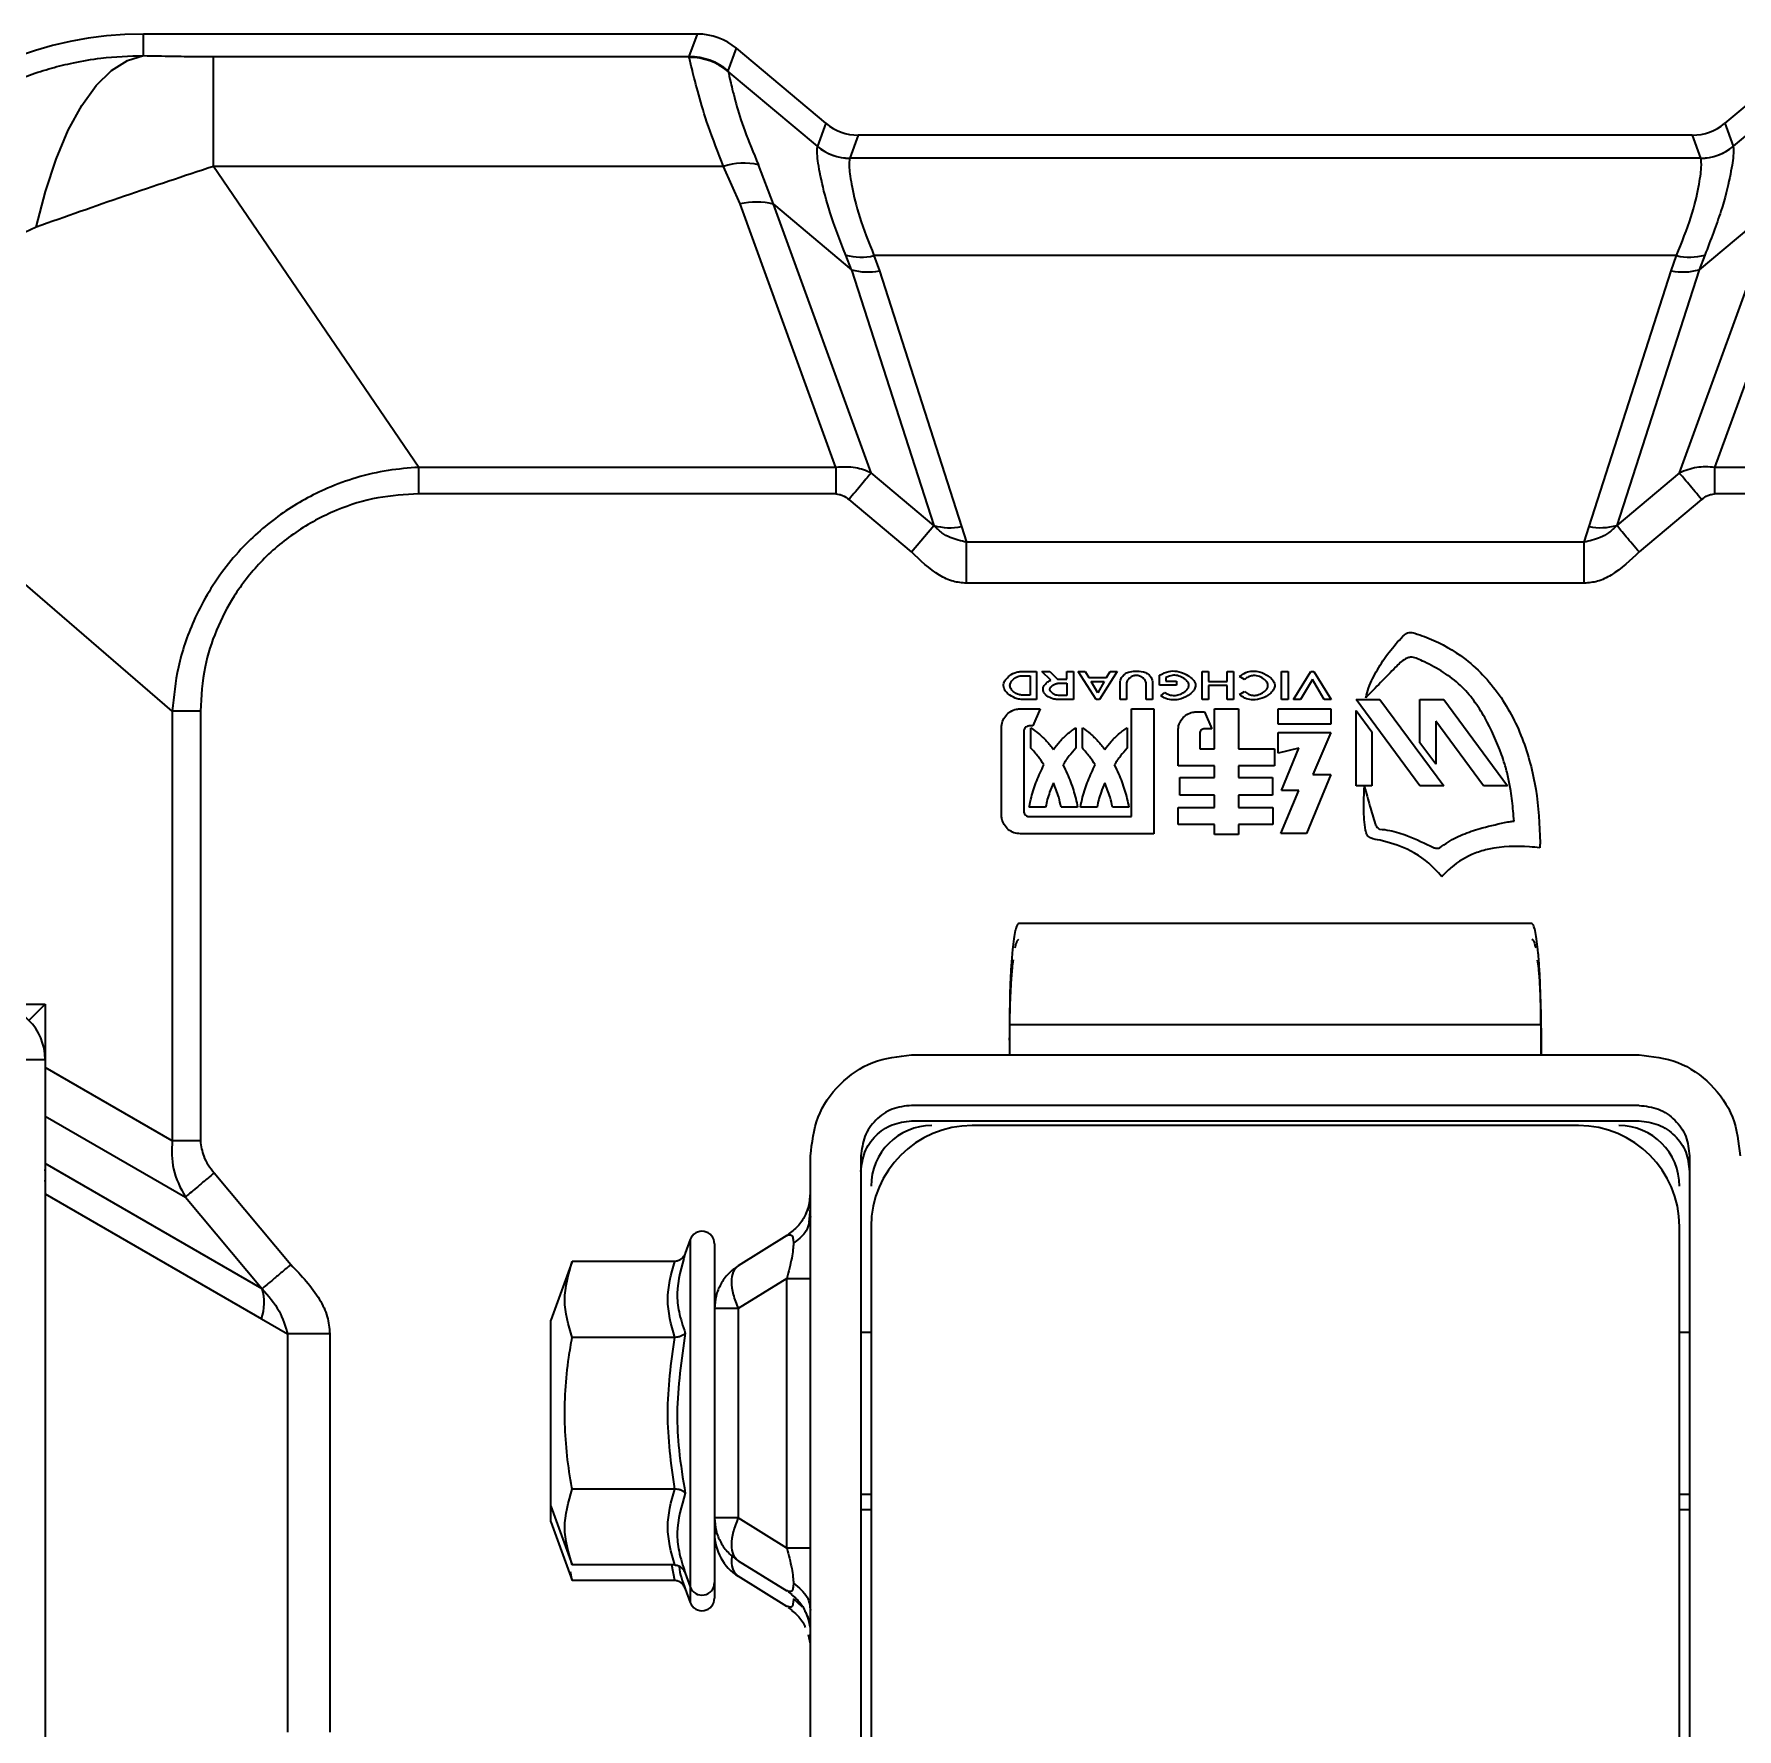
# Model space of a CAD drawing. Header units: millimetres. Extents: x 0 to 420, y 0 to 297.
# Drawn here: x 286.312 to 287.154, y 151.134 to 151.972 of the extents above; entities that cross this region are included whole.
import ezdxf

# ---------------------------------------------------------------- set-up
doc = ezdxf.new("R2010")
doc.units = ezdxf.units.MM

msp = doc.modelspace()

# ---------------------------------------------------------------- linework, layer by layer
at = {"color": 7, "linetype": 'Continuous', "lineweight": 35}
for p, q in [((286.63984, 151.97216), (286.36574, 151.97216)), ((286.36574, 151.9615), (286.36574, 151.97216)), ((286.63578, 151.96102), (286.63984, 151.97216)), ((286.65504, 151.95401), (286.65909, 151.96515)), ((286.70337, 151.928), (286.65909, 151.96515)), ((287.19239, 151.96515), (287.14811, 151.928)), ((286.40036, 151.90671), (286.40036, 151.96102)), ((286.40036, 151.96102), (286.63578, 151.96102)), ((286.63579, 151.96062), (286.63578, 151.96102)), ((286.65505, 151.95368), (286.65504, 151.95401)), ((286.69922, 151.91662), (286.65505, 151.95368)), ((287.19643, 151.95368), (287.15226, 151.91662)), ((286.70337, 151.928), (286.69922, 151.91662)), ((287.14811, 151.928), (287.15226, 151.91662)), ((286.69919, 151.91653), (286.69922, 151.91662)), ((286.71941, 151.92216), (286.71527, 151.91077)), ((287.13207, 151.92216), (286.71941, 151.92216)), ((287.13207, 151.92216), (287.13621, 151.91077)), ((287.15226, 151.91662), (287.15229, 151.91653)), ((286.50188, 151.75781), (286.40036, 151.90671)), ((286.65273, 151.90671), (286.40036, 151.90671)), ((286.66091, 151.88814), (286.65273, 151.90671)), ((286.67739, 151.88801), (286.67, 151.90751)), ((286.71523, 151.91068), (286.71527, 151.91077)), ((287.13625, 151.91068), (286.71523, 151.91068)), ((287.13625, 151.91068), (287.13621, 151.91077)), ((286.70835, 151.75781), (286.66091, 151.88814)), ((286.7258, 151.75503), (286.67739, 151.88801)), ((286.67739, 151.88801), (286.71608, 151.85555)), ((287.12568, 151.75503), (287.17409, 151.88801)), ((287.17409, 151.88801), (287.1354, 151.85555)), ((287.19057, 151.88814), (287.14313, 151.75781)), ((286.71608, 151.85555), (286.7132, 151.86282)), ((286.71608, 151.85555), (286.75676, 151.72904)), ((286.72717, 151.86254), (286.72982, 151.85498)), ((287.12431, 151.86254), (286.72717, 151.86254)), ((286.72982, 151.85498), (286.7705, 151.72847)), ((287.08098, 151.72847), (287.12166, 151.85498)), ((287.1354, 151.85555), (287.09472, 151.72904)), ((287.12166, 151.85498), (287.12431, 151.86254)), ((287.13828, 151.86282), (287.1354, 151.85555)), ((286.50188, 151.74463), (286.50188, 151.75781)), ((286.70835, 151.75781), (286.50188, 151.75781)), ((286.75676, 151.72904), (286.7258, 151.75503)), ((287.12568, 151.75503), (287.09472, 151.72904)), ((287.3496, 151.75781), (287.14313, 151.75781)), ((287.14313, 151.75781), (287.14313, 151.74463)), ((286.37992, 151.63718), (286.24543, 151.75329)), ((286.70835, 151.74463), (286.50188, 151.74463)), ((286.74577, 151.71594), (286.71481, 151.74193)), ((287.13667, 151.74193), (287.10571, 151.71594)), ((287.3496, 151.74463), (287.14313, 151.74463)), ((286.74577, 151.71594), (286.75676, 151.72904)), ((286.7705, 151.72847), (286.77298, 151.72077)), ((286.77298, 151.70044), (286.77298, 151.72077)), ((287.0785, 151.72077), (286.77298, 151.72077)), ((287.0785, 151.72077), (287.08098, 151.72847)), ((287.0785, 151.70044), (287.0785, 151.72077)), ((287.0785, 151.70044), (286.77298, 151.70044)), ((286.79997, 151.65686), (286.80761, 151.65686)), ((286.80026, 151.65469), (286.80446, 151.65469)), ((286.80446, 151.65469), (286.80446, 151.64509)), ((286.80761, 151.65686), (286.80761, 151.64291)), ((286.81027, 151.65686), (286.81415, 151.65686)), ((286.81473, 151.65251), (286.81027, 151.65686)), ((286.81415, 151.65686), (286.81793, 151.65298)), ((286.81883, 151.653), (286.82266, 151.653)), ((286.82266, 151.65686), (286.82589, 151.65686)), ((286.82266, 151.653), (286.82266, 151.65686)), ((286.82589, 151.65686), (286.82589, 151.64291)), ((286.82828, 151.65686), (286.83167, 151.65686)), ((286.83703, 151.64291), (286.82828, 151.65686)), ((286.83167, 151.65686), (286.83351, 151.65378)), ((286.83351, 151.65378), (286.84223, 151.65378)), ((286.84743, 151.65686), (286.83869, 151.64291)), ((286.84223, 151.65378), (286.84402, 151.65686)), ((286.84402, 151.65686), (286.84743, 151.65686)), ((286.8684, 151.64999), (286.8684, 151.65496)), ((286.87165, 151.65378), (286.87165, 151.652)), ((286.88954, 151.65686), (286.89269, 151.65686)), ((286.88954, 151.64291), (286.88954, 151.65686)), ((286.89269, 151.65686), (286.89269, 151.65189)), ((286.90191, 151.65686), (286.90506, 151.65686)), ((286.90191, 151.65189), (286.90191, 151.65686)), ((286.90506, 151.65686), (286.90506, 151.64291)), ((286.91058, 151.65281), (286.90808, 151.65435)), ((286.92878, 151.64291), (286.92878, 151.65686)), ((286.92878, 151.65686), (286.93204, 151.65686)), ((286.93204, 151.65686), (286.93204, 151.64291)), ((286.93467, 151.64291), (286.94328, 151.65686)), ((286.94407, 151.65282), (286.93819, 151.64291)), ((286.94328, 151.65686), (286.94483, 151.65686)), ((286.94992, 151.64291), (286.94407, 151.65282)), ((286.94483, 151.65686), (286.95344, 151.64291)), ((286.80446, 151.64509), (286.80057, 151.64509)), ((286.82266, 151.64497), (286.81841, 151.64497)), ((286.81896, 151.65104), (286.82266, 151.65104)), ((286.82266, 151.65104), (286.82266, 151.64497)), ((286.83464, 151.65179), (286.84108, 151.65179)), ((286.83787, 151.64633), (286.83464, 151.65179)), ((286.84108, 151.65179), (286.83787, 151.64633)), ((286.84893, 151.64291), (286.84893, 151.65126)), ((286.85208, 151.65067), (286.85208, 151.64291)), ((286.86188, 151.64291), (286.86188, 151.65067)), ((286.86503, 151.65126), (286.86503, 151.64291)), ((286.87685, 151.64999), (286.8684, 151.64999)), ((286.86908, 151.64479), (286.8711, 151.64645)), ((286.87165, 151.652), (286.87685, 151.652)), ((286.87685, 151.652), (286.87685, 151.64999)), ((286.89269, 151.65189), (286.90191, 151.65189)), ((286.89269, 151.64984), (286.89269, 151.64291)), ((286.90191, 151.64984), (286.89269, 151.64984)), ((286.90191, 151.64291), (286.90191, 151.64984)), ((286.90808, 151.64544), (286.91058, 151.64699)), ((286.39385, 151.63718), (286.37992, 151.63718)), ((286.37992, 151.63718), (286.37992, 151.42467)), ((286.39385, 151.63718), (286.39385, 151.42467)), ((286.79966, 151.63835), (286.80935, 151.63835)), ((286.80761, 151.64291), (286.80057, 151.64291)), ((286.80935, 151.63835), (286.80583, 151.62986)), ((286.82589, 151.64291), (286.81791, 151.64291)), ((286.83869, 151.64291), (286.83703, 151.64291)), ((286.85208, 151.64291), (286.84893, 151.64291)), ((286.85453, 151.63835), (286.86559, 151.63835)), ((286.85453, 151.58502), (286.85453, 151.63835)), ((286.86503, 151.64291), (286.86188, 151.64291)), ((286.86559, 151.63835), (286.86559, 151.57653)), ((286.88694, 151.63689), (286.89072, 151.63689)), ((286.89269, 151.64291), (286.88954, 151.64291)), ((286.89072, 151.63689), (286.8944, 151.62849)), ((286.8956, 151.63835), (286.90752, 151.63835)), ((286.8956, 151.61848), (286.8956, 151.63835)), ((286.90506, 151.64291), (286.90191, 151.64291)), ((286.90752, 151.63835), (286.90752, 151.61848)), ((286.92716, 151.6307), (286.92716, 151.63834)), ((286.92716, 151.63834), (286.95314, 151.63834)), ((286.93204, 151.64291), (286.92878, 151.64291)), ((286.93819, 151.64291), (286.93467, 151.64291)), ((286.95344, 151.64291), (286.94992, 151.64291)), ((286.95314, 151.63834), (286.95314, 151.6307)), ((286.96569, 151.64288), (286.97753, 151.64288)), ((286.99727, 151.6003), (286.96569, 151.64288)), ((286.96569, 151.6003), (286.96569, 151.63756)), ((286.96569, 151.63756), (286.97359, 151.62691)), ((286.97753, 151.64288), (287.00911, 151.6003)), ((286.99727, 151.64288), (287.00911, 151.64288)), ((286.99727, 151.62159), (286.99727, 151.64288)), ((287.00911, 151.64288), (287.04068, 151.6003)), ((286.79023, 151.58596), (286.79023, 151.629)), ((286.80583, 151.62986), (286.80403, 151.62986)), ((286.8048, 151.6188), (286.8048, 151.629)), ((286.82701, 151.629), (286.82701, 151.6188)), ((286.83027, 151.6188), (286.83027, 151.629)), ((286.85248, 151.629), (286.85248, 151.6188)), ((286.8776, 151.61007), (286.8776, 151.62755)), ((286.8944, 151.62849), (286.89097, 151.62849)), ((286.95314, 151.6307), (286.92716, 151.6307)), ((287.02884, 151.6003), (287.00516, 151.63223)), ((287.00516, 151.63223), (287.00516, 151.61095)), ((286.80129, 151.6272), (286.80129, 151.58768)), ((286.88832, 151.62609), (286.88832, 151.61848)), ((286.92716, 151.62662), (286.95314, 151.62662)), ((286.92716, 151.61643), (286.92716, 151.62662)), ((286.95314, 151.62662), (286.94431, 151.60577)), ((286.97359, 151.62691), (286.97359, 151.6003)), ((287.00516, 151.61095), (286.99727, 151.62159)), ((286.88832, 151.61848), (286.8956, 151.61848)), ((286.90752, 151.61848), (286.92527, 151.61848)), ((286.92527, 151.61848), (286.92527, 151.61007)), ((286.93736, 151.61882), (286.92716, 151.61643)), ((286.92887, 151.59796), (286.93736, 151.61882)), ((286.8956, 151.61007), (286.8776, 151.61007)), ((286.87846, 151.60432), (286.8956, 151.60432)), ((286.87846, 151.59557), (286.87846, 151.60432)), ((286.8956, 151.60432), (286.8956, 151.61007)), ((286.90752, 151.61007), (286.90752, 151.60432)), ((286.92527, 151.61007), (286.90752, 151.61007)), ((286.90752, 151.60432), (286.92441, 151.60432)), ((286.92441, 151.60432), (286.92441, 151.59557)), ((286.95314, 151.60577), (286.94113, 151.5767)), ((286.94431, 151.60577), (286.95314, 151.60577)), ((286.8956, 151.59557), (286.87846, 151.59557)), ((286.8956, 151.58948), (286.8956, 151.59557)), ((286.90752, 151.59557), (286.90752, 151.58948)), ((286.92441, 151.59557), (286.90752, 151.59557)), ((286.92853, 151.5767), (286.93736, 151.59796)), ((286.93736, 151.59796), (286.92887, 151.59796)), ((286.97359, 151.6003), (286.96569, 151.6003)), ((287.00911, 151.6003), (286.99727, 151.6003)), ((287.04068, 151.6003), (287.02884, 151.6003)), ((286.81209, 151.58973), (286.80395, 151.58973)), ((286.82795, 151.58973), (286.81972, 151.58973)), ((286.83756, 151.58973), (286.82933, 151.58973)), ((286.85333, 151.58973), (286.84519, 151.58973)), ((286.8776, 151.58948), (286.8956, 151.58948)), ((286.8776, 151.58107), (286.8776, 151.58948)), ((286.90752, 151.58948), (286.9245, 151.58948)), ((286.9245, 151.58948), (286.9245, 151.58107)), ((286.80403, 151.58502), (286.85453, 151.58502)), ((286.8956, 151.58107), (286.8776, 151.58107)), ((286.8956, 151.57619), (286.8956, 151.58107)), ((286.90752, 151.58107), (286.90752, 151.57619)), ((286.9245, 151.58107), (286.90752, 151.58107)), ((286.86559, 151.57653), (286.79966, 151.57653)), ((286.90752, 151.57619), (286.8956, 151.57619)), ((286.94113, 151.5767), (286.92853, 151.5767)), ((287.05259, 151.53216), (286.79879, 151.53216)), ((286.28968, 151.49224), (286.31704, 151.49224)), ((286.30903, 151.48422), (286.31704, 151.49224)), ((286.31704, 151.49224), (286.30903, 151.48422)), ((286.31704, 151.49224), (286.31704, 151.46487)), ((286.79419, 151.48216), (287.05719, 151.48216)), ((286.79419, 151.48216), (286.79419, 151.46716)), ((287.05719, 151.48216), (287.05719, 151.46716)), ((287.05729, 151.47444), (287.05729, 151.46716)), ((286.29704, 151.46487), (286.31704, 151.46487)), ((286.31704, 151.46487), (286.31704, 150.64363)), ((286.37992, 151.42467), (286.31704, 151.46097)), ((286.74574, 151.46716), (287.10574, 151.46716)), ((287.10574, 151.44216), (286.74574, 151.44216)), ((286.31704, 151.43686), (286.38642, 151.3968)), ((286.74574, 151.43444), (287.10574, 151.43444)), ((287.07574, 151.43216), (286.77574, 151.43216)), ((286.39385, 151.42467), (286.37992, 151.42467)), ((286.69574, 150.84716), (286.69574, 151.41716)), ((286.72074, 151.41716), (286.72074, 150.84716)), ((287.13074, 151.41716), (287.13074, 150.84716)), ((286.42446, 151.35147), (286.31704, 151.41349)), ((286.40061, 151.40871), (286.43865, 151.36338)), ((286.31704, 151.39841), (286.42414, 151.33658)), ((286.38642, 151.3968), (286.42446, 151.35147)), ((286.69505, 151.39298), (286.69326, 151.38813)), ((286.69556, 151.39603), (286.69424, 151.38983)), ((286.69537, 151.39604), (286.69507, 151.39372)), ((286.69513, 151.392), (286.69574, 151.39894)), ((286.69513, 151.38428), (286.69574, 151.39122)), ((286.63624, 151.3758), (286.63376, 151.36899)), ((286.63624, 151.3758), (286.63624, 151.20395)), ((286.68399, 151.37779), (286.65999, 151.3628)), ((286.72574, 151.38216), (286.72574, 150.88216)), ((287.12574, 150.88216), (287.12574, 151.38216)), ((286.64824, 151.37369), (286.64824, 151.34228)), ((286.57782, 151.36493), (286.56724, 151.33588)), ((286.62855, 151.36493), (286.57782, 151.36493)), ((286.68399, 151.35659), (286.65999, 151.3416)), ((286.68399, 151.22312), (286.68399, 151.35659)), ((286.65999, 151.3416), (286.64824, 151.3416)), ((286.64824, 151.3416), (286.64824, 151.23812)), ((286.65999, 151.3416), (286.65999, 151.23812)), ((286.42414, 151.33658), (286.43701, 151.32915)), ((286.56724, 151.24388), (286.56724, 151.33588)), ((286.45791, 151.32915), (286.43701, 151.32915)), ((286.43701, 151.32915), (286.43701, 151.13216)), ((286.45791, 151.32915), (286.45791, 151.13216)), ((286.62855, 151.3274), (286.57782, 151.3274)), ((286.72574, 151.32988), (286.72074, 151.32988)), ((287.13074, 151.32988), (287.12574, 151.32988)), ((286.62855, 151.25235), (286.57782, 151.25235)), ((286.72074, 151.24988), (286.72574, 151.24988)), ((287.12574, 151.24988), (287.13074, 151.24988)), ((286.56724, 151.24388), (286.57782, 151.21482)), ((286.56724, 151.23616), (286.56724, 151.24388)), ((286.72074, 151.24216), (286.72574, 151.24216)), ((287.12574, 151.24216), (287.13074, 151.24216)), ((286.56724, 151.23616), (286.57782, 151.2071)), ((286.65999, 151.23812), (286.64824, 151.23812)), ((286.64824, 151.23812), (286.64824, 151.20606)), ((286.68399, 151.22312), (286.65999, 151.23812)), ((286.64931, 151.2304), (286.64824, 151.2304)), ((286.62855, 151.21482), (286.57782, 151.21482)), ((286.62855, 151.2071), (286.62714, 151.21482)), ((286.65999, 151.21692), (286.68399, 151.20192)), ((286.57782, 151.2071), (286.57696, 151.21143)), ((286.62855, 151.2071), (286.57782, 151.2071)), ((286.63376, 151.21076), (286.63624, 151.20395)), ((286.68399, 151.1942), (286.65999, 151.2092)), ((286.63376, 151.20304), (286.63624, 151.19623)), ((286.63624, 151.20395), (286.63624, 151.19623)), ((286.64824, 151.20606), (286.64824, 151.19834)), ((286.68451, 151.20192), (286.68399, 151.20192)), ((286.68474, 151.20155), (286.6865, 151.20012)), ((286.69182, 151.19391), (286.6873, 151.19802)), ((286.68451, 151.1942), (286.68399, 151.1942)), ((286.68474, 151.19383), (286.6865, 151.1924)), ((286.69326, 151.19158), (286.69505, 151.18673)), ((286.69424, 151.18988), (286.69556, 151.18368)), ((286.69463, 151.18032), (286.69556, 151.17596)), ((286.69483, 151.1796), (286.69505, 151.17902))]:
    msp.add_line(p, q, dxfattribs=at)
at = {"color": 7, "linetype": 'Continuous', "lineweight": 35, "flags": 128}
msp.add_lwpolyline([(286.31263, 151.87663), (286.31714, 151.89424), (286.32246, 151.9103), (286.32851, 151.92455), (286.33518, 151.93675), (286.34236, 151.94669), (286.34993, 151.9542), (286.35777, 151.95916), (286.36574, 151.9615)], dxfattribs=at)
at = {"color": 7, "linetype": 'Continuous', "lineweight": 35}
msp.add_circle((284.81704, 149.74224), 1.75, dxfattribs=at)
for centre, radius, start, end in [((286.36574, 151.79216), 0.18, 90, 180), ((286.63575, 151.93097), 0.03004, 50.05864, 89.94136), ((286.63586, 151.93062), 0.03, 50.25006, 90.14099), ((286.71527, 151.93572), 0.02504, 230.03569, 269.90674), ((286.7153, 151.93581), 0.02504, 230.05864, 269.94136), ((287.13618, 151.93581), 0.02504, 270.05864, 309.94136), ((287.13621, 151.93572), 0.02504, 270.09326, 309.96431), ((286.66285, 151.87527), 0.03303, 77.49811, 107.84278), ((286.66887, 151.85271), 0.03632, 76.42985, 102.66321), ((286.72076, 151.89105), 0.02923, 254.99384, 282.66448), ((286.72417, 151.88461), 0.03016, 254.4497, 280.79661), ((287.12731, 151.88461), 0.03016, 259.20339, 285.55031), ((287.13072, 151.89105), 0.02923, 257.33552, 285.00616), ((286.76485, 151.7581), 0.03017, 254.44976, 280.79653), ((287.08663, 151.7581), 0.03016, 259.20334, 285.55039), ((286.28968, 151.46487), 0.02737, 0, 90), ((286.77574, 151.38216), 0.05, 90, 180), ((286.75574, 151.40216), 0.03, 90, 180), ((287.07574, 151.38216), 0.05, 0, 90), ((287.09574, 151.40216), 0.03, 0, 90), ((286.29237, 151.40744), 0.02486, 353.07911, 6.92089), ((286.64205, 151.37369), 0.00619, 0, 160), ((286.40036, 151.34455), 0.02507, 341.48362, 16.03426), ((286.67324, 151.2304), 0.025, 180, 238), ((286.64205, 151.20606), 0.00619, 200, 0), ((286.64205, 151.19834), 0.00619, 200, 0)]:
    msp.add_arc(centre, radius, start, end, dxfattribs=at)
for centre, major_axis, start_param, end_param in [((286.63981, 151.94211), (0.01028, 0.02823), 5.934618, 6.631752), ((286.71944, 151.94719), (0.00856, 0.02353), 2.793026, 3.49016), ((287.13204, 151.94719), (0.00856, -0.02353), 5.934618, 6.631752)]:
    msp.add_ellipse(centre, major_axis=major_axis, ratio=0.998448, start_param=start_param, end_param=end_param, dxfattribs=at)
for points, knots in [([(286.19643, 151.79216), (286.19664, 151.79871), (286.19699, 151.8099), (286.19963, 151.82617), (286.20335, 151.84121), (286.21064, 151.86179), (286.22348, 151.88606), (286.24177, 151.9087), (286.26061, 151.9256), (286.27862, 151.938), (286.29514, 151.94647), (286.30917, 151.95197), (286.32008, 151.95541), (286.33188, 151.95826), (286.34704, 151.96086), (286.3587, 151.96126), (286.36574, 151.9615)], [0, 0, 0, 0, 0.073966, 0.126209, 0.185583, 0.248629, 0.372147, 0.493376, 0.574928, 0.656955, 0.739459, 0.783742, 0.826761, 0.868517, 0.920624, 1, 1, 1, 1]), ([(286.36574, 151.9615), (286.3705, 151.9614), (286.37897, 151.96123), (286.39059, 151.96106), (286.39746, 151.96103), (286.40036, 151.96102)], [0, 0, 0, 0, 0.426106, 0.75777, 1, 1, 1, 1]), ([(286.65273, 151.90671), (286.65006, 151.91353), (286.64479, 151.927), (286.64005, 151.94315), (286.63685, 151.95572), (286.63615, 151.95895), (286.63579, 151.96062)], [0, 0, 0, 0, 0.238868, 0.471709, 0.726257, 1, 1, 1, 1]), ([(286.65505, 151.95368), (286.65534, 151.95225), (286.65589, 151.94949), (286.65858, 151.9387), (286.66268, 151.92489), (286.66755, 151.91332), (286.67, 151.90751)], [0, 0, 0, 0, 0.27715, 0.53382, 0.766156, 1, 1, 1, 1]), ([(286.7132, 151.86282), (286.7104, 151.87005), (286.70482, 151.88443), (286.70073, 151.90115), (286.69874, 151.91295), (286.69904, 151.91535), (286.69919, 151.91653)], [0, 0, 0, 0, 0.247618, 0.49308, 0.751102, 1, 1, 1, 1]), ([(287.15229, 151.91653), (287.15245, 151.91537), (287.15275, 151.91308), (287.15086, 151.90176), (287.14695, 151.88533), (287.1412, 151.87038), (287.13828, 151.86282)], [0, 0, 0, 0, 0.247443, 0.48656, 0.74027, 1, 1, 1, 1]), ([(286.40036, 151.90671), (286.38565, 151.90183), (286.35638, 151.89211), (286.32716, 151.88177), (286.31263, 151.87663)], [0, 0, 0, 0, 0.502691, 1, 1, 1, 1]), ([(286.71523, 151.91068), (286.71501, 151.90954), (286.71459, 151.90736), (286.71607, 151.89688), (286.71936, 151.88228), (286.72457, 151.86911), (286.72717, 151.86254)], [0, 0, 0, 0, 0.262701, 0.501004, 0.750686, 1, 1, 1, 1]), ([(287.12431, 151.86254), (287.12691, 151.86912), (287.13213, 151.88228), (287.13541, 151.89689), (287.13689, 151.90736), (287.13647, 151.90954), (287.13625, 151.91068)], [0, 0, 0, 0, 0.249344, 0.499045, 0.737295, 1, 1, 1, 1]), ([(286.31263, 151.87663), (286.3101, 151.87549), (286.30479, 151.87309), (286.29784, 151.86746), (286.2918, 151.86106), (286.28924, 151.85611), (286.28805, 151.85381)], [0, 0, 0, 0, 0.242294, 0.509366, 0.771567, 1, 1, 1, 1]), ([(286.50188, 151.75781), (286.49684, 151.75742), (286.48641, 151.75661), (286.47127, 151.75304), (286.45358, 151.74663), (286.43421, 151.73591), (286.41731, 151.72153), (286.40524, 151.70732), (286.397, 151.69494), (286.38891, 151.67906), (286.38227, 151.65979), (286.38068, 151.64447), (286.37992, 151.63718)], [0, 0, 0, 0, 0.0807277, 0.1668448, 0.2472628, 0.3806547, 0.517772, 0.598864, 0.6777449, 0.7544784, 0.883127, 1, 1, 1, 1]), ([(286.7258, 151.75503), (286.72326, 151.75606), (286.71783, 151.75829), (286.71164, 151.75798), (286.70835, 151.75781)], [0, 0, 0, 0, 0.466493, 1, 1, 1, 1]), ([(286.70835, 151.75781), (286.70835, 151.75581), (286.70835, 151.75186), (286.70835, 151.74702), (286.70835, 151.74463)], [0, 0, 0, 0, 0.506963, 1, 1, 1, 1]), ([(286.7258, 151.75503), (286.72517, 151.75428), (286.72389, 151.75275), (286.72118, 151.74952), (286.71809, 151.74584), (286.71589, 151.74322), (286.71481, 151.74193)], [0, 0, 0, 0, 0.245847, 0.499999, 0.754151, 1, 1, 1, 1]), ([(287.14313, 151.75781), (287.14012, 151.75799), (287.13395, 151.75834), (287.12848, 151.75615), (287.12568, 151.75503)], [0, 0, 0, 0, 0.487848, 1, 1, 1, 1]), ([(287.13667, 151.74193), (287.13559, 151.74322), (287.13339, 151.74584), (287.1303, 151.74952), (287.12759, 151.75275), (287.12631, 151.75428), (287.12568, 151.75503)], [0, 0, 0, 0, 0.245849, 0.500001, 0.754152, 1, 1, 1, 1]), ([(286.50188, 151.74463), (286.4951, 151.74425), (286.48122, 151.74348), (286.46047, 151.73698), (286.44398, 151.72815), (286.43179, 151.7188), (286.42108, 151.70865), (286.4104, 151.695), (286.40136, 151.67742), (286.39515, 151.65825), (286.39431, 151.64455), (286.39385, 151.63718)], [0, 0, 0, 0, 0.120461, 0.246403, 0.382818, 0.450919, 0.519058, 0.644752, 0.756806, 0.869265, 1, 1, 1, 1]), ([(286.70835, 151.74463), (286.7089, 151.74459), (286.71004, 151.74452), (286.71232, 151.74374), (286.7138, 151.74266), (286.71481, 151.74193)], [0, 0, 0, 0, 0.232062, 0.478453, 1, 1, 1, 1]), ([(287.13667, 151.74193), (287.13768, 151.74266), (287.13917, 151.74375), (287.14145, 151.74451), (287.14259, 151.74459), (287.14313, 151.74463)], [0, 0, 0, 0, 0.521782, 0.769325, 1, 1, 1, 1]), ([(286.77298, 151.72077), (286.77024, 151.72138), (286.76595, 151.72234), (286.76045, 151.72541), (286.75805, 151.72777), (286.75676, 151.72904)], [0, 0, 0, 0, 0.452149, 0.705537, 1, 1, 1, 1]), ([(287.09472, 151.72904), (287.09343, 151.72777), (287.09103, 151.72541), (287.08553, 151.72234), (287.08125, 151.72138), (287.0785, 151.72077)], [0, 0, 0, 0, 0.294463, 0.547852, 1, 1, 1, 1]), ([(287.10571, 151.71594), (287.10463, 151.71723), (287.10243, 151.71985), (287.09934, 151.72353), (287.09662, 151.72677), (287.09534, 151.72829), (287.09472, 151.72904)], [0, 0, 0, 0, 0.245848, 0.5, 0.754152, 1, 1, 1, 1]), ([(286.77298, 151.70044), (286.77074, 151.70065), (286.76603, 151.70109), (286.75624, 151.70586), (286.75012, 151.71176), (286.74577, 151.71594)], [0, 0, 0, 0, 0.209288, 0.438923, 1, 1, 1, 1]), ([(287.10571, 151.71594), (287.10138, 151.71178), (287.09527, 151.70589), (287.08549, 151.70109), (287.08076, 151.70065), (287.0785, 151.70044)], [0, 0, 0, 0, 0.558619, 0.78934, 1, 1, 1, 1]), ([(286.97051, 151.64384), (286.97094, 151.64545), (286.9722, 151.65031), (286.97626, 151.65784), (286.98181, 151.66658), (286.98655, 151.67174), (286.98893, 151.67434)], [0, 0, 0, 0, 0.138868, 0.417722, 0.706333, 1, 1, 1, 1]), ([(286.98893, 151.67434), (286.98944, 151.67481), (286.99031, 151.67561), (286.99192, 151.67614), (286.9934, 151.6761), (286.99434, 151.67583), (286.99483, 151.67569)], [0, 0, 0, 0, 0.319453, 0.543111, 0.766311, 1, 1, 1, 1]), ([(286.99483, 151.67569), (286.99641, 151.67516), (287.00435, 151.67248), (287.01958, 151.66458), (287.03362, 151.65033), (287.0427, 151.63566), (287.0481, 151.6238), (287.05206, 151.61142), (287.05581, 151.59424), (287.05638, 151.58101), (287.05676, 151.57212)], [0, 0, 0, 0, 0.03865, 0.194338, 0.392706, 0.493149, 0.593544, 0.693896, 0.794211, 1, 1, 1, 1]), ([(287.03931, 151.61099), (287.03877, 151.61257), (287.03606, 151.62047), (287.03138, 151.63126), (287.02416, 151.64252), (287.01512, 151.65303), (287.0048, 151.65911), (286.99644, 151.66305), (286.99383, 151.66392), (286.99173, 151.66384), (286.98873, 151.66241), (286.98178, 151.65542), (286.97541, 151.64887), (286.97051, 151.64384)], [0, 0, 0, 0, 0.048169, 0.241379, 0.33788, 0.433916, 0.639701, 0.675797, 0.701807, 0.718369, 0.734888, 0.796355, 1, 1, 1, 1]), ([(286.80057, 151.64291), (286.79973, 151.643), (286.7975, 151.64325), (286.79466, 151.64474), (286.79252, 151.64665), (286.79151, 151.64829), (286.79117, 151.64973), (286.79139, 151.65122), (286.79236, 151.65302), (286.79445, 151.65502), (286.79717, 151.65655), (286.79921, 151.65678), (286.79997, 151.65686)], [0, 0, 0, 0, 0.103068, 0.272975, 0.380129, 0.450745, 0.504132, 0.557726, 0.630958, 0.750137, 0.907593, 1, 1, 1, 1]), ([(286.80057, 151.64509), (286.79998, 151.64516), (286.7985, 151.64533), (286.79662, 151.64639), (286.79524, 151.64771), (286.79459, 151.64888), (286.79439, 151.6499), (286.7946, 151.65097), (286.79535, 151.65227), (286.79677, 151.65355), (286.79853, 151.6545), (286.79977, 151.65463), (286.80026, 151.65469)], [0, 0, 0, 0, 0.107522, 0.269023, 0.38047, 0.452163, 0.50862, 0.565188, 0.646662, 0.775363, 0.910485, 1, 1, 1, 1]), ([(286.81793, 151.65298), (286.81801, 151.65299), (286.81816, 151.653), (286.81846, 151.653), (286.81868, 151.653), (286.81883, 151.653)], [0, 0, 0, 0, 0.253407, 0.506797, 1, 1, 1, 1]), ([(286.84893, 151.65126), (286.84897, 151.65168), (286.84907, 151.65273), (286.84988, 151.65426), (286.85123, 151.65567), (286.85344, 151.65676), (286.85661, 151.6571), (286.85985, 151.65695), (286.8625, 151.65587), (286.86403, 151.65437), (286.86489, 151.65274), (286.86499, 151.65167), (286.86503, 151.65126)], [0, 0, 0, 0, 0.057396, 0.142461, 0.228893, 0.320305, 0.471061, 0.658867, 0.756094, 0.853964, 0.944424, 1, 1, 1, 1]), ([(286.86188, 151.65067), (286.86184, 151.65102), (286.86175, 151.65181), (286.86101, 151.653), (286.8598, 151.65406), (286.85815, 151.65479), (286.85638, 151.65489), (286.8547, 151.65435), (286.85335, 151.65343), (286.85246, 151.65228), (286.85212, 151.65133), (286.85209, 151.65082), (286.85208, 151.65067)], [0, 0, 0, 0, 0.075155, 0.16832, 0.291124, 0.415852, 0.54785, 0.661465, 0.788026, 0.890381, 0.967538, 1, 1, 1, 1]), ([(286.8684, 151.65496), (286.86992, 151.65574), (286.87261, 151.65713), (286.87739, 151.65713), (286.88131, 151.65571), (286.88416, 151.65379), (286.88561, 151.65211), (286.88623, 151.65079), (286.88633, 151.64958), (286.88597, 151.64829), (286.88482, 151.64659), (286.88215, 151.64449), (286.8784, 151.64291), (286.8742, 151.64257), (286.87118, 151.64345), (286.86961, 151.64445), (286.86908, 151.64479)], [0, 0, 0, 0, 0.120432, 0.213162, 0.331684, 0.413005, 0.455865, 0.488872, 0.514902, 0.540892, 0.583063, 0.658706, 0.781016, 0.867724, 0.954736, 1, 1, 1, 1]), ([(286.8711, 151.64645), (286.87183, 151.64602), (286.87326, 151.64517), (286.87577, 151.64482), (286.8783, 151.64532), (286.88041, 151.64633), (286.88192, 151.64757), (286.8827, 151.64864), (286.88301, 151.64963), (286.88294, 151.65058), (286.88239, 151.65172), (286.88101, 151.65316), (286.87881, 151.65442), (286.87607, 151.65512), (286.87361, 151.65474), (286.87223, 151.65406), (286.87165, 151.65378)], [0, 0, 0, 0, 0.08987, 0.176538, 0.263027, 0.362446, 0.423179, 0.470099, 0.500982, 0.532068, 0.57022, 0.633522, 0.742023, 0.836258, 0.931198, 1, 1, 1, 1]), ([(286.90808, 151.65435), (286.90905, 151.65508), (286.91098, 151.65653), (286.91451, 151.65723), (286.9184, 151.65667), (286.92167, 151.65517), (286.92402, 151.6532), (286.92511, 151.65166), (286.92553, 151.65025), (286.92541, 151.64888), (286.92461, 151.64727), (286.92261, 151.64524), (286.91922, 151.64337), (286.91515, 151.64247), (286.91143, 151.64317), (286.90928, 151.6444), (286.90827, 151.64528), (286.90808, 151.64544)], [0, 0, 0, 0, 0.0851898, 0.1689633, 0.2461857, 0.3609459, 0.4182105, 0.4624632, 0.4917446, 0.5212139, 0.5573808, 0.6170712, 0.7200168, 0.8276822, 0.9052049, 0.9826242, 1, 1, 1, 1]), ([(286.91058, 151.64699), (286.91116, 151.64649), (286.91233, 151.6455), (286.91454, 151.6449), (286.91702, 151.64509), (286.91929, 151.64604), (286.92099, 151.64737), (286.92184, 151.64855), (286.92218, 151.64957), (286.9221, 151.65059), (286.92154, 151.65176), (286.92019, 151.65315), (286.91795, 151.6544), (286.91528, 151.65496), (286.91288, 151.65447), (286.91142, 151.65362), (286.91075, 151.65297), (286.91058, 151.65281)], [0, 0, 0, 0, 0.079836, 0.158698, 0.232948, 0.337554, 0.41275, 0.456024, 0.489191, 0.522624, 0.56103, 0.622793, 0.723203, 0.826712, 0.901133, 0.975506, 1, 1, 1, 1]), ([(286.81791, 151.64291), (286.81713, 151.643), (286.81528, 151.6432), (286.81312, 151.64433), (286.81163, 151.64569), (286.81097, 151.64678), (286.81076, 151.64785), (286.81095, 151.64901), (286.81169, 151.6504), (286.81297, 151.65176), (286.81418, 151.65227), (286.81473, 151.65251)], [0, 0, 0, 0, 0.147974, 0.353463, 0.450206, 0.530143, 0.591907, 0.65363, 0.750939, 0.887099, 1, 1, 1, 1]), ([(286.81841, 151.64497), (286.818, 151.64501), (286.81727, 151.6451), (286.81645, 151.64546), (286.81588, 151.64578), (286.81548, 151.64605), (286.81511, 151.64636), (286.81469, 151.64678), (286.81434, 151.64729), (286.8142, 151.6478), (286.81421, 151.64813), (286.81428, 151.6485), (286.81446, 151.64885), (286.81477, 151.64926), (286.81508, 151.64955), (286.8154, 151.64981), (286.81575, 151.65004), (286.81611, 151.65025), (286.81648, 151.65043), (286.81686, 151.6506), (286.81725, 151.65074), (286.81764, 151.65086), (286.81801, 151.65094), (286.81845, 151.65102), (286.81879, 151.65104), (286.81896, 151.65104)], [0, 0, 0, 0, 0.104931, 0.188559, 0.230252, 0.271948, 0.313654, 0.355384, 0.425825, 0.468883, 0.490273, 0.510955, 0.563746, 0.591003, 0.644663, 0.671402, 0.698138, 0.751654, 0.778385, 0.805115, 0.858613, 0.885344, 0.912077, 0.955815, 1, 1, 1, 1]), ([(286.79023, 151.629), (286.79033, 151.63007), (286.79053, 151.6322), (286.79219, 151.63499), (286.79457, 151.63709), (286.79721, 151.6382), (286.79897, 151.63831), (286.79966, 151.63835)], [0, 0, 0, 0, 0.217033, 0.432668, 0.640579, 0.859649, 1, 1, 1, 1]), ([(286.8776, 151.62755), (286.8777, 151.62861), (286.8779, 151.63075), (286.87956, 151.63353), (286.88194, 151.63563), (286.88455, 151.63674), (286.88628, 151.63685), (286.88694, 151.63689)], [0, 0, 0, 0, 0.2182785, 0.4351494, 0.6441626, 0.864466, 1, 1, 1, 1]), ([(286.80403, 151.62986), (286.8037, 151.62983), (286.80303, 151.62976), (286.80216, 151.62927), (286.80159, 151.62854), (286.80133, 151.62782), (286.8013, 151.62737), (286.80129, 151.6272)], [0, 0, 0, 0, 0.23459, 0.46963, 0.6837, 0.878789, 1, 1, 1, 1]), ([(286.8048, 151.629), (286.80616, 151.62803), (286.80893, 151.62603), (286.81267, 151.62242), (286.81485, 151.61967), (286.81595, 151.61829)], [0, 0, 0, 0, 0.322508, 0.65906, 1, 1, 1, 1]), ([(286.81595, 151.61829), (286.81698, 151.6196), (286.81909, 151.62227), (286.82276, 151.62592), (286.82559, 151.62797), (286.82701, 151.629)], [0, 0, 0, 0, 0.323586, 0.659323, 1, 1, 1, 1]), ([(286.83027, 151.629), (286.83162, 151.62802), (286.83438, 151.62603), (286.83808, 151.6224), (286.84024, 151.61966), (286.84133, 151.61829)], [0, 0, 0, 0, 0.323845, 0.659773, 1, 1, 1, 1]), ([(286.84133, 151.61829), (286.84236, 151.6196), (286.84447, 151.62228), (286.84817, 151.62594), (286.85103, 151.62798), (286.85248, 151.629)], [0, 0, 0, 0, 0.322168, 0.658364, 1, 1, 1, 1]), ([(286.89097, 151.62849), (286.89061, 151.62846), (286.88999, 151.62841), (286.8892, 151.62803), (286.88866, 151.62745), (286.88837, 151.62676), (286.88833, 151.62629), (286.88832, 151.62609)], [0, 0, 0, 0, 0.2727578, 0.4578419, 0.6443533, 0.8508999, 1, 1, 1, 1]), ([(286.80395, 151.58973), (286.80429, 151.59137), (286.80523, 151.59579), (286.80757, 151.60285), (286.81001, 151.60804), (286.81123, 151.61065)], [0, 0, 0, 0, 0.22528, 0.610558, 1, 1, 1, 1]), ([(286.81123, 151.61065), (286.8103, 151.61203), (286.80885, 151.61415), (286.80667, 151.61685), (286.80543, 151.61815), (286.8048, 151.6188)], [0, 0, 0, 0, 0.481223, 0.740091, 1, 1, 1, 1]), ([(286.82701, 151.6188), (286.82589, 151.61756), (286.82417, 151.61566), (286.82212, 151.61289), (286.82115, 151.6114), (286.82067, 151.61065)], [0, 0, 0, 0, 0.484106, 0.741689, 1, 1, 1, 1]), ([(286.82067, 151.61065), (286.82139, 151.60915), (286.82334, 151.60508), (286.82603, 151.59815), (286.82731, 151.59255), (286.82795, 151.58973)], [0, 0, 0, 0, 0.225097, 0.610128, 1, 1, 1, 1]), ([(286.82933, 151.58973), (286.82967, 151.59137), (286.8306, 151.59579), (286.83295, 151.60285), (286.83539, 151.60804), (286.83661, 151.61065)], [0, 0, 0, 0, 0.225279, 0.610555, 1, 1, 1, 1]), ([(286.83661, 151.61065), (286.83569, 151.61204), (286.83427, 151.61417), (286.83208, 151.61684), (286.83087, 151.61815), (286.83027, 151.6188)], [0, 0, 0, 0, 0.48414, 0.741719, 1, 1, 1, 1]), ([(286.85248, 151.6188), (286.85134, 151.61757), (286.8496, 151.61569), (286.84755, 151.61288), (286.84655, 151.6114), (286.84605, 151.61065)], [0, 0, 0, 0, 0.482099, 0.740834, 1, 1, 1, 1]), ([(286.84605, 151.61065), (286.84677, 151.60915), (286.84872, 151.60508), (286.85141, 151.59815), (286.85269, 151.59255), (286.85333, 151.58973)], [0, 0, 0, 0, 0.225098, 0.610129, 1, 1, 1, 1]), ([(287.0439, 151.58279), (287.04376, 151.58445), (287.04333, 151.58943), (287.04257, 151.59667), (287.04108, 151.60441), (287.0399, 151.60879), (287.03931, 151.61099)], [0, 0, 0, 0, 0.174669, 0.524102, 0.761562, 1, 1, 1, 1]), ([(286.81595, 151.60174), (286.81531, 151.6002), (286.81418, 151.59749), (286.81285, 151.59348), (286.81235, 151.59099), (286.81209, 151.58973)], [0, 0, 0, 0, 0.3958448, 0.6967928, 1, 1, 1, 1]), ([(286.81972, 151.58973), (286.81938, 151.59137), (286.81877, 151.59424), (286.81733, 151.5982), (286.81641, 151.60056), (286.81595, 151.60174)], [0, 0, 0, 0, 0.397481, 0.698479, 1, 1, 1, 1]), ([(286.84133, 151.60174), (286.84072, 151.60018), (286.83966, 151.59746), (286.83831, 151.59347), (286.83781, 151.59098), (286.83756, 151.58973)], [0, 0, 0, 0, 0.396668, 0.697235, 1, 1, 1, 1]), ([(286.84519, 151.58973), (286.84482, 151.59137), (286.84419, 151.59424), (286.8427, 151.59819), (286.84179, 151.60055), (286.84133, 151.60174)], [0, 0, 0, 0, 0.397021, 0.698347, 1, 1, 1, 1]), ([(286.97765, 151.57333), (286.97597, 151.57355), (286.97391, 151.57383), (286.97176, 151.57507), (286.97082, 151.5764), (286.96978, 151.58106), (286.9694, 151.58904), (286.96966, 151.59621), (286.9698, 151.59987)], [0, 0, 0, 0, 0.160025, 0.1969977, 0.234195, 0.3116862, 0.6494763, 1, 1, 1, 1]), ([(286.9698, 151.59987), (286.97026, 151.59827), (286.97118, 151.59506), (286.97286, 151.5889), (286.97421, 151.58438), (286.97509, 151.58146)], [0, 0, 0, 0, 0.2610648, 0.5221233, 1, 1, 1, 1]), ([(286.79966, 151.57653), (286.79857, 151.57663), (286.79639, 151.57684), (286.79354, 151.57852), (286.79144, 151.58095), (286.79037, 151.58357), (286.79027, 151.58529), (286.79023, 151.58596)], [0, 0, 0, 0, 0.220827, 0.440436, 0.651052, 0.864309, 1, 1, 1, 1]), ([(286.80129, 151.58768), (286.80132, 151.58737), (286.80138, 151.58676), (286.80185, 151.58594), (286.80253, 151.58537), (286.80329, 151.58507), (286.8038, 151.58503), (286.80403, 151.58502)], [0, 0, 0, 0, 0.215909, 0.431679, 0.642748, 0.836136, 1, 1, 1, 1]), ([(286.97509, 151.58146), (286.97529, 151.581), (286.97566, 151.58018), (286.97637, 151.57938), (286.97694, 151.57895), (286.97724, 151.57888), (286.97738, 151.57885)], [0, 0, 0, 0, 0.4140445, 0.7491204, 0.8856781, 1, 1, 1, 1]), ([(286.97738, 151.57885), (286.97904, 151.57867), (286.98376, 151.57815), (286.99278, 151.57515), (286.99978, 151.57179), (287.00402, 151.56976)], [0, 0, 0, 0, 0.177002, 0.501951, 1, 1, 1, 1]), ([(287.00714, 151.56961), (287.00849, 151.57059), (287.01233, 151.57336), (287.01939, 151.57675), (287.02934, 151.57997), (287.03657, 151.58149), (287.04081, 151.58238)], [0, 0, 0, 0, 0.137822, 0.3904798, 0.6426409, 1, 1, 1, 1]), ([(287.04081, 151.58238), (287.04122, 151.58246), (287.04194, 151.58259), (287.04297, 151.58273), (287.04359, 151.58277), (287.0439, 151.58279)], [0, 0, 0, 0, 0.400257, 0.699592, 1, 1, 1, 1]), ([(287.00811, 151.55529), (287.00701, 151.55655), (287.00219, 151.56208), (286.9922, 151.5694), (286.98217, 151.57211), (286.97765, 151.57333)], [0, 0, 0, 0, 0.1389856, 0.6119172, 1, 1, 1, 1]), ([(287.00402, 151.56976), (287.0045, 151.56959), (287.00523, 151.56934), (287.00619, 151.56931), (287.00677, 151.56939), (287.00703, 151.56955), (287.00714, 151.56961)], [0, 0, 0, 0, 0.4659208, 0.7194786, 0.8846349, 1, 1, 1, 1]), ([(287.05658, 151.56965), (287.05492, 151.5698), (287.04658, 151.57055), (287.03561, 151.57032), (287.02239, 151.56645), (287.01428, 151.56171), (287.00958, 151.55683), (287.00811, 151.55529)], [0, 0, 0, 0, 0.095059, 0.477947, 0.614031, 0.878763, 1, 1, 1, 1]), ([(287.05676, 151.57212), (287.05675, 151.57191), (287.05674, 151.5715), (287.05666, 151.57068), (287.05661, 151.57006), (287.05658, 151.56965)], [0, 0, 0, 0, 0.252501, 0.504816, 1, 1, 1, 1]), ([(286.79879, 151.53216), (286.79842, 151.53187), (286.79777, 151.53137), (286.79663, 151.52694), (286.79567, 151.51981), (286.79493, 151.50988), (286.79436, 151.49826), (286.79426, 151.48853), (286.79419, 151.48216)], [0, 0, 0, 0, 0.157309, 0.270586, 0.50035, 0.630794, 0.757716, 1, 1, 1, 1]), ([(287.05719, 151.48216), (287.05713, 151.48853), (287.05703, 151.49826), (287.05645, 151.50988), (287.05572, 151.51981), (287.05476, 151.52694), (287.05361, 151.53137), (287.05297, 151.53187), (287.05259, 151.53216)], [0, 0, 0, 0, 0.242279, 0.369203, 0.49965, 0.729414, 0.842683, 1, 1, 1, 1]), ([(286.797, 151.52002), (286.79725, 151.52112), (286.79786, 151.52374), (286.79851, 151.52418), (286.79889, 151.52444)], [0, 0, 0, 0, 0.418606, 1, 1, 1, 1]), ([(287.05269, 151.52444), (287.05306, 151.52418), (287.05371, 151.52374), (287.05432, 151.52112), (287.05458, 151.52002)], [0, 0, 0, 0, 0.581362, 1, 1, 1, 1]), ([(286.79429, 151.47444), (286.79435, 151.48083), (286.79445, 151.49058), (286.79504, 151.50208), (286.79554, 151.50966), (286.79601, 151.51278), (286.79621, 151.5141)], [0, 0, 0, 0, 0.40645, 0.619376, 0.838216, 1, 1, 1, 1]), ([(287.05537, 151.51406), (287.05557, 151.51275), (287.05604, 151.50965), (287.05654, 151.50208), (287.05712, 151.49058), (287.05722, 151.48083), (287.05729, 151.47444)], [0, 0, 0, 0, 0.160754, 0.379856, 0.593043, 1, 1, 1, 1]), ([(286.37992, 151.42467), (286.37975, 151.41994), (286.37941, 151.40993), (286.384, 151.40133), (286.38642, 151.3968)], [0, 0, 0, 0, 0.4733, 1, 1, 1, 1]), ([(286.39385, 151.42467), (286.39421, 151.42202), (286.39502, 151.41612), (286.39862, 151.41135), (286.40061, 151.40871)], [0, 0, 0, 0, 0.448587, 1, 1, 1, 1]), ([(286.40061, 151.40871), (286.39913, 151.40747), (286.39611, 151.40493), (286.39194, 151.40144), (286.38847, 151.39852), (286.38709, 151.39737), (286.38642, 151.3968)], [0, 0, 0, 0, 0.244438, 0.500001, 0.755563, 1, 1, 1, 1]), ([(286.69476, 151.39227), (286.69413, 151.39043), (286.69281, 151.3866), (286.68909, 151.38154), (286.68569, 151.37904), (286.68399, 151.37779)], [0, 0, 0, 0, 0.315477, 0.657739, 1, 1, 1, 1]), ([(286.69574, 151.38721), (286.69523, 151.38438), (286.69433, 151.37931), (286.68944, 151.3756), (286.6873, 151.37397)], [0, 0, 0, 0, 0.559996, 1, 1, 1, 1]), ([(286.68399, 151.37779), (286.68489, 151.37814), (286.68618, 151.37864), (286.68716, 151.37663), (286.68725, 151.37483), (286.6873, 151.37397)], [0, 0, 0, 0, 0.551614, 0.784825, 1, 1, 1, 1]), ([(286.63376, 151.36899), (286.63376, 151.36898), (286.63354, 151.36839), (286.63296, 151.36729), (286.63172, 151.366), (286.63021, 151.36511), (286.62911, 151.36499), (286.62855, 151.36493)], [0, 0, 0, 0, 0.006713, 0.267679, 0.528689, 0.76386, 1, 1, 1, 1]), ([(286.63376, 151.36899), (286.63185, 151.36232), (286.62907, 151.35258), (286.63047, 151.33938), (286.6326, 151.33293), (286.63376, 151.32943)], [0, 0, 0, 0, 0.499729, 0.72853, 1, 1, 1, 1]), ([(286.6873, 151.37397), (286.68725, 151.37292), (286.68716, 151.37075), (286.68618, 151.36473), (286.68489, 151.35995), (286.68399, 151.35659)], [0, 0, 0, 0, 0.2151838, 0.4483868, 1, 1, 1, 1]), ([(286.43865, 151.36338), (286.43717, 151.36214), (286.43415, 151.3596), (286.42998, 151.3561), (286.42651, 151.35319), (286.42513, 151.35203), (286.42446, 151.35147)], [0, 0, 0, 0, 0.244437, 0.5, 0.755563, 1, 1, 1, 1]), ([(286.43865, 151.36338), (286.44381, 151.35796), (286.45112, 151.35027), (286.4571, 151.33799), (286.45765, 151.33201), (286.45791, 151.32915)], [0, 0, 0, 0, 0.554868, 0.787217, 1, 1, 1, 1]), ([(286.57782, 151.3274), (286.57601, 151.33355), (286.57233, 151.34605), (286.57596, 151.35856), (286.57782, 151.36493)], [0, 0, 0, 0, 0.4912125, 1, 1, 1, 1]), ([(286.42446, 151.35147), (286.42753, 151.34791), (286.43325, 151.3413), (286.43582, 151.33299), (286.43701, 151.32915)], [0, 0, 0, 0, 0.537276, 1, 1, 1, 1]), ([(286.57782, 151.25235), (286.57777, 151.25258), (286.57583, 151.26329), (286.57323, 151.28503), (286.57484, 151.31004), (286.57725, 151.3241), (286.57782, 151.3274)], [0, 0, 0, 0, 0.009604, 0.432631, 0.866873, 1, 1, 1, 1]), ([(286.62855, 151.25235), (286.62684, 151.26484), (286.62341, 151.28986), (286.62684, 151.31487), (286.62855, 151.3274)], [0, 0, 0, 0, 0.499238, 1, 1, 1, 1]), ([(286.63376, 151.32943), (286.63376, 151.32943), (286.63354, 151.32913), (286.63296, 151.32858), (286.63172, 151.32794), (286.63021, 151.32749), (286.62911, 151.32743), (286.62855, 151.3274)], [0, 0, 0, 0, 0.006713, 0.267679, 0.528689, 0.76386, 1, 1, 1, 1]), ([(286.63376, 151.32943), (286.63185, 151.31626), (286.62906, 151.29706), (286.63047, 151.27049), (286.6326, 151.25741), (286.63376, 151.25032)], [0, 0, 0, 0, 0.500435, 0.728855, 1, 1, 1, 1]), ([(286.57782, 151.21482), (286.57601, 151.22096), (286.57233, 151.23347), (286.57596, 151.24598), (286.57782, 151.25235)], [0, 0, 0, 0, 0.4912125, 1, 1, 1, 1]), ([(286.63376, 151.25032), (286.63376, 151.25032), (286.63354, 151.25062), (286.63296, 151.25117), (286.63172, 151.25181), (286.63021, 151.25226), (286.62911, 151.25232), (286.62855, 151.25235)], [0, 0, 0, 0, 0.006713, 0.267679, 0.528689, 0.76386, 1, 1, 1, 1]), ([(286.63376, 151.25032), (286.63185, 151.24383), (286.62907, 151.23438), (286.63047, 151.22102), (286.6326, 151.21437), (286.63376, 151.21076)], [0, 0, 0, 0, 0.499729, 0.72853, 1, 1, 1, 1]), ([(286.68399, 151.22312), (286.68489, 151.21976), (286.68618, 151.21498), (286.68716, 151.20896), (286.68725, 151.20679), (286.6873, 151.20574)], [0, 0, 0, 0, 0.551614, 0.784825, 1, 1, 1, 1]), ([(286.62855, 151.21482), (286.62911, 151.21476), (286.63021, 151.21464), (286.63172, 151.21375), (286.63296, 151.21246), (286.63354, 151.21136), (286.63376, 151.21077), (286.63376, 151.21076)], [0, 0, 0, 0, 0.23614, 0.471311, 0.732321, 0.993287, 1, 1, 1, 1]), ([(286.65699, 151.21937), (286.65686, 151.21862), (286.6564, 151.21573), (286.65726, 151.21187), (286.65908, 151.21009), (286.65999, 151.2092)], [0, 0, 0, 0, 0.150534, 0.575267, 1, 1, 1, 1]), ([(286.63376, 151.20304), (286.63376, 151.20305), (286.63354, 151.20364), (286.63296, 151.20475), (286.63172, 151.20603), (286.63021, 151.20692), (286.62911, 151.20704), (286.62855, 151.2071)], [0, 0, 0, 0, 0.006713, 0.267679, 0.528689, 0.76386, 1, 1, 1, 1]), ([(286.63067, 151.21425), (286.63068, 151.21413), (286.63103, 151.21039), (286.63242, 151.20665), (286.63376, 151.20304)], [0, 0, 0, 0, 0.033638, 1, 1, 1, 1]), ([(286.6873, 151.20574), (286.68725, 151.20488), (286.68716, 151.20309), (286.68631, 151.20126), (286.68522, 151.20166), (286.68451, 151.20192)], [0, 0, 0, 0, 0.243902, 0.508229, 1, 1, 1, 1]), ([(286.6873, 151.19802), (286.68725, 151.19716), (286.68716, 151.19537), (286.68631, 151.19354), (286.68522, 151.19394), (286.68451, 151.1942)], [0, 0, 0, 0, 0.243902, 0.508229, 1, 1, 1, 1]), ([(286.68638, 151.19997), (286.68723, 151.19932), (286.68975, 151.19738), (286.69205, 151.19438), (286.69296, 151.19197), (286.69313, 151.19152)], [0, 0, 0, 0, 0.294463, 0.870519, 1, 1, 1, 1]), ([(286.6873, 151.20574), (286.68997, 151.2036), (286.69474, 151.19976), (286.69543, 151.19472), (286.69574, 151.1925)], [0, 0, 0, 0, 0.559996, 1, 1, 1, 1]), ([(286.68638, 151.19225), (286.68723, 151.1916), (286.68975, 151.18966), (286.69205, 151.18666), (286.69296, 151.18425), (286.69313, 151.1838)], [0, 0, 0, 0, 0.294464, 0.870523, 1, 1, 1, 1])]:
    msp.add_open_spline(points, degree=3, knots=knots, dxfattribs=at)
for points in [[(286.69574, 151.41716), (286.69649, 151.42371), (286.698, 151.43681), (286.70956, 151.45334), (286.72608, 151.4649), (286.73919, 151.4664), (286.74574, 151.46716)], [(287.10574, 151.46716), (287.11229, 151.4664), (287.1254, 151.4649), (287.14192, 151.45334), (287.15349, 151.43681), (287.15499, 151.42371), (287.15574, 151.41716)], [(286.74574, 151.44216), (286.74246, 151.44178), (286.73591, 151.44103), (286.72765, 151.43525), (286.72187, 151.42698), (286.72112, 151.42043), (286.72074, 151.41716)], [(287.10574, 151.44216), (287.10902, 151.44178), (287.11557, 151.44103), (287.12383, 151.43525), (287.12961, 151.42698), (287.13036, 151.42043), (287.13074, 151.41716)], [(286.72074, 151.40944), (286.72112, 151.41271), (286.72187, 151.41926), (286.72765, 151.42753), (286.73591, 151.43331), (286.74246, 151.43406), (286.74574, 151.43444)], [(287.10574, 151.43444), (287.10902, 151.43406), (287.11557, 151.43331), (287.12383, 151.42753), (287.12961, 151.41926), (287.13036, 151.41271), (287.13074, 151.40944)], [(286.62855, 151.3274), (286.62684, 151.33366), (286.62341, 151.34617), (286.62684, 151.35868), (286.62855, 151.36493)], [(286.65999, 151.3628), (286.65828, 151.36155), (286.65487, 151.35905), (286.65117, 151.35383), (286.6487, 151.34793), (286.64839, 151.34371), (286.64824, 151.3416)], [(286.65999, 151.3628), (286.65906, 151.36192), (286.6572, 151.36016), (286.65643, 151.35505), (286.6572, 151.3487), (286.65906, 151.34396), (286.65999, 151.3416)], [(286.68399, 151.35659), (286.6857, 151.35659), (286.68911, 151.35659), (286.69281, 151.35659), (286.69528, 151.35659), (286.69559, 151.35659), (286.69574, 151.35659)], [(286.62855, 151.21482), (286.62684, 151.22107), (286.62341, 151.23358), (286.62684, 151.24609), (286.62855, 151.25235)], [(286.64824, 151.23812), (286.64839, 151.23601), (286.6487, 151.23179), (286.65117, 151.22588), (286.65487, 151.22066), (286.65828, 151.21816), (286.65999, 151.21692)], [(286.65999, 151.23812), (286.65906, 151.23575), (286.6572, 151.23101), (286.65643, 151.22467), (286.6572, 151.21955), (286.65906, 151.21779), (286.65999, 151.21692)], [(286.69574, 151.22312), (286.69559, 151.22312), (286.69528, 151.22312), (286.69281, 151.22312), (286.68911, 151.22312), (286.6857, 151.22312), (286.68399, 151.22312)]]:
    msp.add_open_spline(points, degree=3, dxfattribs=at)

doc.saveas('drawing.dxf')
